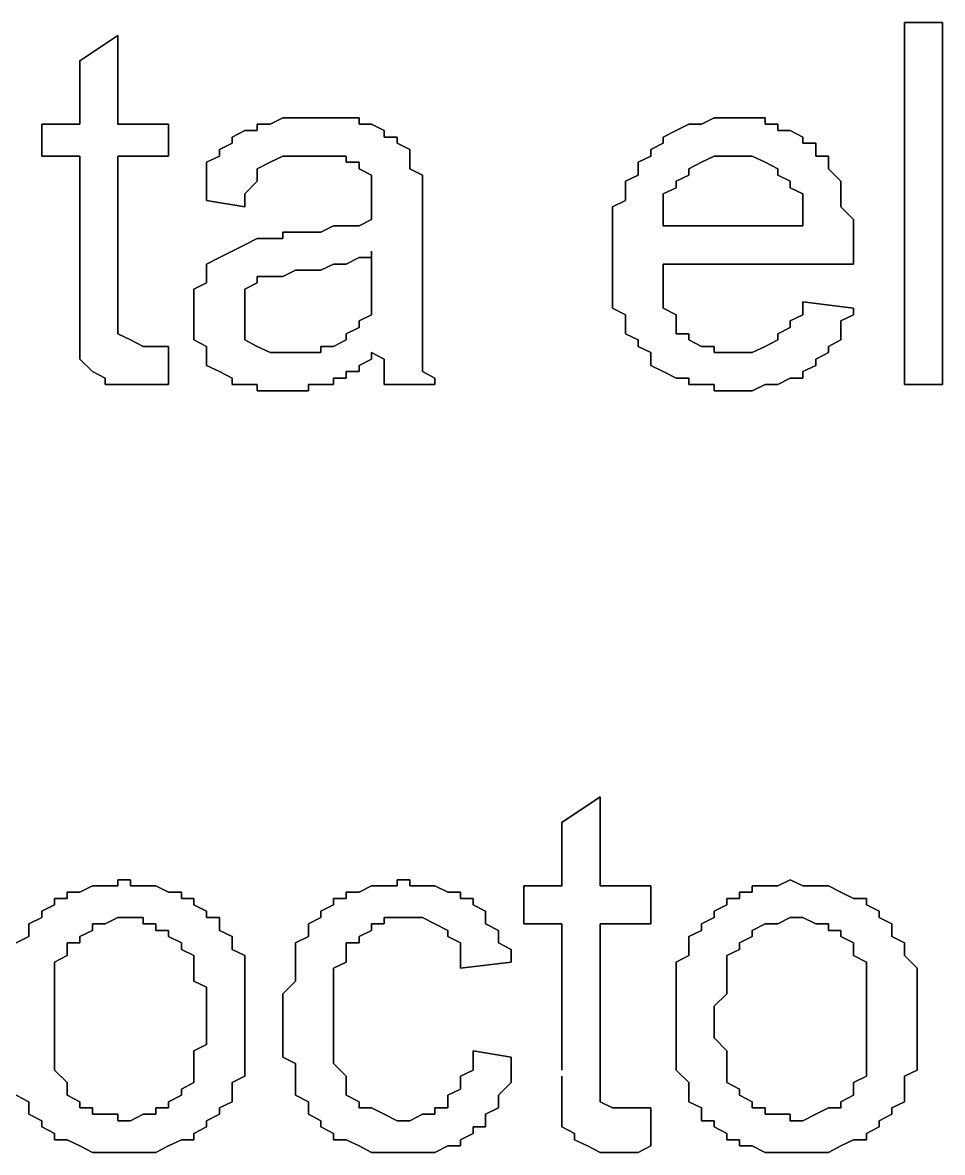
# Model space of a CAD drawing. Header units: metres. Extents: x 2.9 to 42.8, y 1.7 to 28.7.
# Drawn here: x 38.6626 to 38.9184, y 22.3079 to 22.6219 of the extents above; entities that cross this region are included whole.
import ezdxf

# ---------------------------------------------------------------- set-up
doc = ezdxf.new("R2010")
doc.units = ezdxf.units.M
doc.layers.add('GRIS', color=8, linetype='Continuous')

msp = doc.modelspace()

# ---------------------------------------------------------------- linework, layer by layer
at = {"layer": 'GRIS', "lineweight": -3}
for points in [[(38.9184, 22.6219), (38.9079, 22.6219), (38.9184, 22.6219)], [(38.9079, 22.6219), (38.9079, 22.5213), (38.9079, 22.6219)], [(38.9184, 22.5213), (38.9184, 22.6219), (38.9184, 22.5213)], [(38.6891, 22.6183), (38.6786, 22.6113), (38.6891, 22.6183)], [(38.6891, 22.5937), (38.6891, 22.6183), (38.6891, 22.5937)], [(38.6786, 22.6113), (38.6786, 22.5937), (38.6786, 22.6113)], [(38.6786, 22.5937), (38.668, 22.5937), (38.6786, 22.5937)], [(38.668, 22.5937), (38.668, 22.5848), (38.668, 22.5937)], [(38.7032, 22.5937), (38.6891, 22.5937), (38.7032, 22.5937)], [(38.7032, 22.5848), (38.7032, 22.5937), (38.7032, 22.5848)], [(38.7315, 22.5937), (38.7279, 22.5937), (38.7315, 22.5937)], [(38.7279, 22.5937), (38.7279, 22.5919), (38.7279, 22.5937)], [(38.735, 22.5954), (38.7315, 22.5937), (38.735, 22.5954)], [(38.7385, 22.5954), (38.735, 22.5954), (38.7385, 22.5954)], [(38.7421, 22.5954), (38.7385, 22.5954), (38.7421, 22.5954)], [(38.7456, 22.5954), (38.7421, 22.5954), (38.7456, 22.5954)], [(38.7491, 22.5954), (38.7456, 22.5954), (38.7491, 22.5954)], [(38.7526, 22.5954), (38.7491, 22.5954), (38.7526, 22.5954)], [(38.7562, 22.5954), (38.7526, 22.5954), (38.7562, 22.5954)], [(38.7562, 22.5937), (38.7562, 22.5954), (38.7562, 22.5937)], [(38.7597, 22.5937), (38.7562, 22.5937), (38.7597, 22.5937)], [(38.7632, 22.5919), (38.7597, 22.5937), (38.7632, 22.5919)], [(38.8479, 22.5937), (38.8444, 22.5919), (38.8479, 22.5937)], [(38.8514, 22.5937), (38.8479, 22.5937), (38.8514, 22.5937)], [(38.8549, 22.5954), (38.8514, 22.5937), (38.8549, 22.5954)], [(38.8585, 22.5954), (38.8549, 22.5954), (38.8585, 22.5954)], [(38.862, 22.5954), (38.8585, 22.5954), (38.862, 22.5954)], [(38.8655, 22.5954), (38.862, 22.5954), (38.8655, 22.5954)], [(38.8691, 22.5954), (38.8655, 22.5954), (38.8691, 22.5954)], [(38.8691, 22.5937), (38.8691, 22.5954), (38.8691, 22.5937)], [(38.8726, 22.5937), (38.8691, 22.5937), (38.8726, 22.5937)], [(38.8726, 22.5919), (38.8726, 22.5937), (38.8726, 22.5919)], [(38.7244, 22.5919), (38.7209, 22.5901), (38.7244, 22.5919)], [(38.7209, 22.5901), (38.7209, 22.5884), (38.7209, 22.5901)], [(38.7279, 22.5919), (38.7244, 22.5919), (38.7279, 22.5919)], [(38.7632, 22.5901), (38.7632, 22.5919), (38.7632, 22.5901)], [(38.7668, 22.5901), (38.7632, 22.5901), (38.7668, 22.5901)], [(38.7668, 22.5884), (38.7668, 22.5901), (38.7668, 22.5884)], [(38.8444, 22.5919), (38.8408, 22.5901), (38.8444, 22.5919)], [(38.8408, 22.5901), (38.8408, 22.5884), (38.8408, 22.5901)], [(38.8761, 22.5919), (38.8726, 22.5919), (38.8761, 22.5919)], [(38.8796, 22.5901), (38.8761, 22.5919), (38.8796, 22.5901)], [(38.8796, 22.5884), (38.8796, 22.5901), (38.8796, 22.5884)], [(38.7209, 22.5884), (38.7174, 22.5866), (38.7209, 22.5884)], [(38.7174, 22.5866), (38.7174, 22.5848), (38.7174, 22.5866)], [(38.7703, 22.5866), (38.7668, 22.5884), (38.7703, 22.5866)], [(38.7703, 22.5831), (38.7703, 22.5866), (38.7703, 22.5831)], [(38.8408, 22.5884), (38.8373, 22.5866), (38.8408, 22.5884)], [(38.8373, 22.5866), (38.8373, 22.5848), (38.8373, 22.5866)], [(38.8832, 22.5884), (38.8796, 22.5884), (38.8832, 22.5884)], [(38.8832, 22.5866), (38.8832, 22.5884), (38.8832, 22.5866)], [(38.8832, 22.5848), (38.8832, 22.5866), (38.8832, 22.5848)], [(38.668, 22.5848), (38.6786, 22.5848), (38.668, 22.5848)], [(38.6786, 22.5848), (38.6786, 22.5425), (38.6786, 22.5848)], [(38.6891, 22.5425), (38.6891, 22.5848), (38.6891, 22.5425)], [(38.6891, 22.5848), (38.7032, 22.5848), (38.6891, 22.5848)], [(38.7174, 22.5848), (38.7138, 22.5831), (38.7174, 22.5848)], [(38.7138, 22.5831), (38.7138, 22.5813), (38.7138, 22.5831)], [(38.7279, 22.5813), (38.7315, 22.5831), (38.7279, 22.5813)], [(38.7315, 22.5831), (38.735, 22.5848), (38.7315, 22.5831)], [(38.735, 22.5848), (38.7385, 22.5848), (38.735, 22.5848)], [(38.7385, 22.5848), (38.7421, 22.5848), (38.7385, 22.5848)], [(38.7421, 22.5848), (38.7456, 22.5848), (38.7421, 22.5848)], [(38.7456, 22.5848), (38.7491, 22.5848), (38.7456, 22.5848)], [(38.7491, 22.5848), (38.7526, 22.5848), (38.7491, 22.5848)], [(38.7526, 22.5848), (38.7526, 22.5831), (38.7526, 22.5848)], [(38.7526, 22.5831), (38.7562, 22.5831), (38.7526, 22.5831)], [(38.7562, 22.5831), (38.7562, 22.5813), (38.7562, 22.5831)], [(38.7703, 22.5813), (38.7703, 22.5831), (38.7703, 22.5813)], [(38.8373, 22.5848), (38.8338, 22.5831), (38.8373, 22.5848)], [(38.8338, 22.5831), (38.8338, 22.5795), (38.8338, 22.5831)], [(38.8479, 22.5813), (38.8514, 22.5831), (38.8479, 22.5813)], [(38.8514, 22.5831), (38.8549, 22.5848), (38.8514, 22.5831)], [(38.8549, 22.5848), (38.8585, 22.5848), (38.8549, 22.5848)], [(38.8585, 22.5848), (38.862, 22.5848), (38.8585, 22.5848)], [(38.862, 22.5848), (38.8655, 22.5848), (38.862, 22.5848)], [(38.8655, 22.5848), (38.8691, 22.5831), (38.8655, 22.5848)], [(38.8691, 22.5831), (38.8726, 22.5813), (38.8691, 22.5831)], [(38.8867, 22.5848), (38.8832, 22.5848), (38.8867, 22.5848)], [(38.8867, 22.5831), (38.8867, 22.5848), (38.8867, 22.5831)], [(38.8867, 22.5813), (38.8867, 22.5831), (38.8867, 22.5813)], [(38.7138, 22.5813), (38.7138, 22.5778), (38.7138, 22.5813)], [(38.7279, 22.5795), (38.7279, 22.5813), (38.7279, 22.5795)], [(38.7562, 22.5813), (38.7597, 22.5795), (38.7562, 22.5813)], [(38.7738, 22.5795), (38.7703, 22.5813), (38.7738, 22.5795)], [(38.8479, 22.5795), (38.8479, 22.5813), (38.8479, 22.5795)], [(38.8726, 22.5813), (38.8726, 22.5795), (38.8726, 22.5813)], [(38.8902, 22.5778), (38.8867, 22.5813), (38.8902, 22.5778)], [(38.7138, 22.5778), (38.7138, 22.576), (38.7138, 22.5778)], [(38.7244, 22.5743), (38.7279, 22.5778), (38.7244, 22.5743)], [(38.7279, 22.5778), (38.7279, 22.5795), (38.7279, 22.5778)], [(38.7597, 22.5795), (38.7597, 22.5778), (38.7597, 22.5795)], [(38.7597, 22.5778), (38.7597, 22.576), (38.7597, 22.5778)], [(38.7738, 22.5778), (38.7738, 22.5795), (38.7738, 22.5778)], [(38.7738, 22.576), (38.7738, 22.5778), (38.7738, 22.576)], [(38.8338, 22.5795), (38.8303, 22.5778), (38.8338, 22.5795)], [(38.8303, 22.5778), (38.8303, 22.576), (38.8303, 22.5778)], [(38.8444, 22.5778), (38.8479, 22.5795), (38.8444, 22.5778)], [(38.8444, 22.576), (38.8444, 22.5778), (38.8444, 22.576)], [(38.8726, 22.5795), (38.8761, 22.5778), (38.8726, 22.5795)], [(38.8761, 22.5778), (38.8761, 22.576), (38.8761, 22.5778)], [(38.8902, 22.576), (38.8902, 22.5778), (38.8902, 22.576)], [(38.7138, 22.576), (38.7138, 22.5725), (38.7138, 22.576)], [(38.7244, 22.5725), (38.7244, 22.5743), (38.7244, 22.5725)], [(38.7597, 22.576), (38.7597, 22.5743), (38.7597, 22.576)], [(38.7597, 22.5743), (38.7597, 22.5707), (38.7597, 22.5743)], [(38.7738, 22.5743), (38.7738, 22.576), (38.7738, 22.5743)], [(38.7738, 22.5707), (38.7738, 22.5743), (38.7738, 22.5707)], [(38.8303, 22.576), (38.8303, 22.5743), (38.8303, 22.576)], [(38.8303, 22.5743), (38.8303, 22.5725), (38.8303, 22.5743)], [(38.8408, 22.5743), (38.8444, 22.576), (38.8408, 22.5743)], [(38.8408, 22.5725), (38.8408, 22.5743), (38.8408, 22.5725)], [(38.8761, 22.576), (38.8796, 22.5743), (38.8761, 22.576)], [(38.8796, 22.5743), (38.8796, 22.5725), (38.8796, 22.5743)], [(38.8902, 22.5743), (38.8902, 22.576), (38.8902, 22.5743)], [(38.8902, 22.5725), (38.8902, 22.5743), (38.8902, 22.5725)], [(38.7138, 22.5725), (38.7244, 22.5707), (38.7138, 22.5725)], [(38.7244, 22.5707), (38.7244, 22.5725), (38.7244, 22.5707)], [(38.7597, 22.5707), (38.7597, 22.5672), (38.7597, 22.5707)], [(38.7738, 22.569), (38.7738, 22.5707), (38.7738, 22.569)], [(38.8303, 22.5725), (38.8267, 22.5707), (38.8303, 22.5725)], [(38.8267, 22.5707), (38.8267, 22.5672), (38.8267, 22.5707)], [(38.8408, 22.5707), (38.8408, 22.5725), (38.8408, 22.5707)], [(38.8408, 22.5672), (38.8408, 22.5707), (38.8408, 22.5672)], [(38.8796, 22.5725), (38.8796, 22.5707), (38.8796, 22.5725)], [(38.8796, 22.5707), (38.8796, 22.5672), (38.8796, 22.5707)], [(38.8902, 22.5707), (38.8902, 22.5725), (38.8902, 22.5707)], [(38.8937, 22.5672), (38.8902, 22.5707), (38.8937, 22.5672)], [(38.7597, 22.5672), (38.7562, 22.5654), (38.7597, 22.5672)], [(38.7738, 22.5513), (38.7738, 22.569), (38.7738, 22.5513)], [(38.8267, 22.5672), (38.8267, 22.5654), (38.8267, 22.5672)], [(38.8408, 22.5654), (38.8408, 22.5672), (38.8408, 22.5654)], [(38.8796, 22.5672), (38.8796, 22.5654), (38.8796, 22.5672)], [(38.8937, 22.5654), (38.8937, 22.5672), (38.8937, 22.5654)], [(38.7491, 22.5654), (38.7456, 22.5637), (38.7491, 22.5654)], [(38.7526, 22.5654), (38.7491, 22.5654), (38.7526, 22.5654)], [(38.7562, 22.5654), (38.7526, 22.5654), (38.7562, 22.5654)], [(38.8267, 22.5654), (38.8267, 22.5619), (38.8267, 22.5654)], [(38.8796, 22.5654), (38.8408, 22.5654), (38.8796, 22.5654)], [(38.8937, 22.5619), (38.8937, 22.5654), (38.8937, 22.5619)], [(38.7279, 22.5619), (38.7244, 22.5601), (38.7279, 22.5619)], [(38.7315, 22.5619), (38.7279, 22.5619), (38.7315, 22.5619)], [(38.735, 22.5619), (38.7315, 22.5619), (38.735, 22.5619)], [(38.7385, 22.5637), (38.735, 22.5637), (38.7385, 22.5637)], [(38.735, 22.5637), (38.735, 22.5619), (38.735, 22.5637)], [(38.7421, 22.5637), (38.7385, 22.5637), (38.7421, 22.5637)], [(38.7456, 22.5637), (38.7421, 22.5637), (38.7456, 22.5637)], [(38.8267, 22.5619), (38.8267, 22.5601), (38.8267, 22.5619)], [(38.8937, 22.5601), (38.8937, 22.5619), (38.8937, 22.5601)], [(38.7209, 22.5584), (38.7174, 22.5566), (38.7209, 22.5584)], [(38.7244, 22.5601), (38.7209, 22.5584), (38.7244, 22.5601)], [(38.7597, 22.5584), (38.7597, 22.5531), (38.7597, 22.5584)], [(38.7597, 22.5566), (38.7597, 22.5584), (38.7597, 22.5566)], [(38.8267, 22.5601), (38.8267, 22.5566), (38.8267, 22.5601)], [(38.8937, 22.5584), (38.8937, 22.5601), (38.8937, 22.5584)], [(38.8937, 22.5548), (38.8937, 22.5584), (38.8937, 22.5548)], [(38.7174, 22.5566), (38.7138, 22.5548), (38.7174, 22.5566)], [(38.7138, 22.5548), (38.7138, 22.5531), (38.7138, 22.5548)], [(38.7456, 22.5531), (38.7491, 22.5548), (38.7456, 22.5531)], [(38.7491, 22.5548), (38.7526, 22.5548), (38.7491, 22.5548)], [(38.7526, 22.5548), (38.7562, 22.5566), (38.7526, 22.5548)], [(38.7562, 22.5566), (38.7597, 22.5566), (38.7562, 22.5566)], [(38.8267, 22.5566), (38.8267, 22.5548), (38.8267, 22.5566)], [(38.8267, 22.5548), (38.8267, 22.5531), (38.8267, 22.5548)], [(38.8408, 22.5513), (38.8408, 22.5548), (38.8408, 22.5513)], [(38.8408, 22.5548), (38.8937, 22.5548), (38.8408, 22.5548)], [(38.7138, 22.5531), (38.7138, 22.5496), (38.7138, 22.5531)], [(38.735, 22.5513), (38.7385, 22.5531), (38.735, 22.5513)], [(38.7385, 22.5531), (38.7421, 22.5531), (38.7385, 22.5531)], [(38.7421, 22.5531), (38.7456, 22.5531), (38.7421, 22.5531)], [(38.7597, 22.5531), (38.7597, 22.5496), (38.7597, 22.5531)], [(38.8267, 22.5531), (38.8267, 22.5496), (38.8267, 22.5531)], [(38.7138, 22.5496), (38.7103, 22.5478), (38.7138, 22.5496)], [(38.7244, 22.5478), (38.7279, 22.5496), (38.7244, 22.5478)], [(38.7279, 22.5496), (38.7279, 22.5513), (38.7279, 22.5496)], [(38.7279, 22.5513), (38.7315, 22.5513), (38.7279, 22.5513)], [(38.7315, 22.5513), (38.735, 22.5513), (38.7315, 22.5513)], [(38.7597, 22.5496), (38.7597, 22.5478), (38.7597, 22.5496)], [(38.7738, 22.5478), (38.7738, 22.5513), (38.7738, 22.5478)], [(38.8267, 22.5496), (38.8267, 22.5478), (38.8267, 22.5496)], [(38.8408, 22.5496), (38.8408, 22.5513), (38.8408, 22.5496)], [(38.8408, 22.546), (38.8408, 22.5496), (38.8408, 22.546)], [(38.7103, 22.5478), (38.7103, 22.546), (38.7103, 22.5478)], [(38.7103, 22.546), (38.7103, 22.5425), (38.7103, 22.546)], [(38.7244, 22.546), (38.7244, 22.5478), (38.7244, 22.546)], [(38.7244, 22.5443), (38.7244, 22.546), (38.7244, 22.5443)], [(38.7597, 22.5478), (38.7597, 22.5443), (38.7597, 22.5478)], [(38.7738, 22.5443), (38.7738, 22.5478), (38.7738, 22.5443)], [(38.8267, 22.5478), (38.8267, 22.546), (38.8267, 22.5478)], [(38.8267, 22.546), (38.8267, 22.5425), (38.8267, 22.546)], [(38.8408, 22.5443), (38.8408, 22.546), (38.8408, 22.5443)], [(38.6786, 22.5425), (38.6786, 22.539), (38.6786, 22.5425)], [(38.6891, 22.539), (38.6891, 22.5425), (38.6891, 22.539)], [(38.7103, 22.5425), (38.7103, 22.5407), (38.7103, 22.5425)], [(38.7244, 22.5425), (38.7244, 22.5443), (38.7244, 22.5425)], [(38.7244, 22.5407), (38.7244, 22.5425), (38.7244, 22.5407)], [(38.7597, 22.5443), (38.7597, 22.5425), (38.7597, 22.5443)], [(38.7597, 22.5425), (38.7597, 22.5407), (38.7597, 22.5425)], [(38.7738, 22.5425), (38.7738, 22.5443), (38.7738, 22.5425)], [(38.7738, 22.539), (38.7738, 22.5425), (38.7738, 22.539)], [(38.8267, 22.5425), (38.8303, 22.5407), (38.8267, 22.5425)], [(38.8408, 22.5425), (38.8408, 22.5443), (38.8408, 22.5425)], [(38.8444, 22.5407), (38.8408, 22.5425), (38.8444, 22.5407)], [(38.8796, 22.5443), (38.8796, 22.5425), (38.8796, 22.5443)], [(38.8937, 22.5425), (38.8796, 22.5443), (38.8937, 22.5425)], [(38.8796, 22.5425), (38.8796, 22.5407), (38.8796, 22.5425)], [(38.8937, 22.5407), (38.8937, 22.5425), (38.8937, 22.5407)], [(38.6786, 22.539), (38.6786, 22.5354), (38.6786, 22.539)], [(38.6891, 22.5372), (38.6891, 22.539), (38.6891, 22.5372)], [(38.7103, 22.5407), (38.7103, 22.5372), (38.7103, 22.5407)], [(38.7244, 22.539), (38.7244, 22.5407), (38.7244, 22.539)], [(38.7244, 22.5372), (38.7244, 22.539), (38.7244, 22.5372)], [(38.7597, 22.5407), (38.7562, 22.539), (38.7597, 22.5407)], [(38.7562, 22.539), (38.7562, 22.5372), (38.7562, 22.539)], [(38.7738, 22.5372), (38.7738, 22.539), (38.7738, 22.5372)], [(38.8303, 22.5407), (38.8303, 22.539), (38.8303, 22.5407)], [(38.8303, 22.539), (38.8303, 22.5372), (38.8303, 22.539)], [(38.8444, 22.539), (38.8444, 22.5407), (38.8444, 22.539)], [(38.8444, 22.5372), (38.8444, 22.539), (38.8444, 22.5372)], [(38.8796, 22.5407), (38.8761, 22.539), (38.8796, 22.5407)], [(38.8761, 22.539), (38.8761, 22.5372), (38.8761, 22.539)], [(38.8902, 22.539), (38.8937, 22.5407), (38.8902, 22.539)], [(38.8902, 22.5354), (38.8902, 22.539), (38.8902, 22.5354)], [(38.6891, 22.5354), (38.6891, 22.5372), (38.6891, 22.5354)], [(38.7103, 22.5372), (38.7103, 22.5354), (38.7103, 22.5372)], [(38.7244, 22.5337), (38.7244, 22.5372), (38.7244, 22.5337)], [(38.7562, 22.5372), (38.7526, 22.5354), (38.7562, 22.5372)], [(38.7738, 22.5337), (38.7738, 22.5372), (38.7738, 22.5337)], [(38.8303, 22.5372), (38.8303, 22.5354), (38.8303, 22.5372)], [(38.8444, 22.5354), (38.8444, 22.5372), (38.8444, 22.5354)], [(38.8761, 22.5372), (38.8726, 22.5354), (38.8761, 22.5372)], [(38.6786, 22.5354), (38.6786, 22.5337), (38.6786, 22.5354)], [(38.6786, 22.5337), (38.6786, 22.5319), (38.6786, 22.5337)], [(38.6927, 22.5337), (38.6891, 22.5354), (38.6927, 22.5337)], [(38.6962, 22.5319), (38.6927, 22.5337), (38.6962, 22.5319)], [(38.7103, 22.5354), (38.7103, 22.5337), (38.7103, 22.5354)], [(38.7103, 22.5337), (38.7138, 22.5319), (38.7103, 22.5337)], [(38.7279, 22.5319), (38.7244, 22.5337), (38.7279, 22.5319)], [(38.7526, 22.5337), (38.7491, 22.5319), (38.7526, 22.5337)], [(38.7526, 22.5354), (38.7526, 22.5337), (38.7526, 22.5354)], [(38.7738, 22.5319), (38.7738, 22.5337), (38.7738, 22.5319)], [(38.8303, 22.5354), (38.8338, 22.5337), (38.8303, 22.5354)], [(38.8338, 22.5337), (38.8338, 22.5319), (38.8338, 22.5337)], [(38.8479, 22.5354), (38.8444, 22.5354), (38.8479, 22.5354)], [(38.8479, 22.5337), (38.8479, 22.5354), (38.8479, 22.5337)], [(38.8514, 22.5319), (38.8479, 22.5337), (38.8514, 22.5319)], [(38.8726, 22.5337), (38.8691, 22.5319), (38.8726, 22.5337)], [(38.8726, 22.5354), (38.8726, 22.5337), (38.8726, 22.5354)], [(38.8867, 22.5319), (38.8902, 22.5337), (38.8867, 22.5319)], [(38.8902, 22.5337), (38.8902, 22.5354), (38.8902, 22.5337)], [(38.6786, 22.5319), (38.6786, 22.5302), (38.6786, 22.5319)], [(38.6786, 22.5302), (38.6786, 22.5284), (38.6786, 22.5302)], [(38.6997, 22.5319), (38.6962, 22.5319), (38.6997, 22.5319)], [(38.7032, 22.5319), (38.6997, 22.5319), (38.7032, 22.5319)], [(38.7032, 22.5213), (38.7032, 22.5319), (38.7032, 22.5213)], [(38.7138, 22.5319), (38.7138, 22.5284), (38.7138, 22.5319)], [(38.7315, 22.5302), (38.7279, 22.5319), (38.7315, 22.5302)], [(38.735, 22.5302), (38.7315, 22.5302), (38.735, 22.5302)], [(38.7385, 22.5302), (38.735, 22.5302), (38.7385, 22.5302)], [(38.7421, 22.5302), (38.7385, 22.5302), (38.7421, 22.5302)], [(38.7456, 22.5302), (38.7421, 22.5302), (38.7456, 22.5302)], [(38.7491, 22.5319), (38.7456, 22.5319), (38.7491, 22.5319)], [(38.7456, 22.5319), (38.7456, 22.5302), (38.7456, 22.5319)], [(38.7597, 22.5302), (38.7632, 22.5284), (38.7597, 22.5302)], [(38.7597, 22.5284), (38.7597, 22.5302), (38.7597, 22.5284)], [(38.7738, 22.5302), (38.7738, 22.5319), (38.7738, 22.5302)], [(38.7738, 22.5284), (38.7738, 22.5302), (38.7738, 22.5284)], [(38.8338, 22.5319), (38.8373, 22.5302), (38.8338, 22.5319)], [(38.8373, 22.5302), (38.8373, 22.5284), (38.8373, 22.5302)], [(38.8549, 22.5319), (38.8514, 22.5319), (38.8549, 22.5319)], [(38.8549, 22.5302), (38.8549, 22.5319), (38.8549, 22.5302)], [(38.8585, 22.5302), (38.8549, 22.5302), (38.8585, 22.5302)], [(38.862, 22.5302), (38.8585, 22.5302), (38.862, 22.5302)], [(38.8655, 22.5302), (38.862, 22.5302), (38.8655, 22.5302)], [(38.8691, 22.5319), (38.8655, 22.5302), (38.8691, 22.5319)], [(38.8832, 22.5284), (38.8867, 22.5302), (38.8832, 22.5284)], [(38.8867, 22.5302), (38.8867, 22.5319), (38.8867, 22.5302)], [(38.6786, 22.5284), (38.6821, 22.5249), (38.6786, 22.5284)], [(38.7138, 22.5284), (38.7138, 22.5266), (38.7138, 22.5284)], [(38.7138, 22.5266), (38.7174, 22.5249), (38.7138, 22.5266)], [(38.7562, 22.5266), (38.7597, 22.5284), (38.7562, 22.5266)], [(38.7562, 22.5249), (38.7562, 22.5266), (38.7562, 22.5249)], [(38.7632, 22.5284), (38.7632, 22.5266), (38.7632, 22.5284)], [(38.7632, 22.5266), (38.7632, 22.5231), (38.7632, 22.5266)], [(38.7738, 22.5249), (38.7738, 22.5284), (38.7738, 22.5249)], [(38.8373, 22.5284), (38.8373, 22.5266), (38.8373, 22.5284)], [(38.8373, 22.5266), (38.8408, 22.5249), (38.8373, 22.5266)], [(38.8796, 22.5249), (38.8832, 22.5266), (38.8796, 22.5249)], [(38.8832, 22.5266), (38.8832, 22.5284), (38.8832, 22.5266)], [(38.6821, 22.5249), (38.6856, 22.5231), (38.6821, 22.5249)], [(38.7174, 22.5249), (38.7209, 22.5231), (38.7174, 22.5249)], [(38.7526, 22.5231), (38.7526, 22.5249), (38.7526, 22.5231)], [(38.7526, 22.5249), (38.7562, 22.5249), (38.7526, 22.5249)], [(38.7773, 22.5231), (38.7738, 22.5249), (38.7773, 22.5231)], [(38.8408, 22.5249), (38.8444, 22.5231), (38.8408, 22.5249)], [(38.8796, 22.5231), (38.8796, 22.5249), (38.8796, 22.5231)], [(38.6856, 22.5231), (38.6856, 22.5213), (38.6856, 22.5231)], [(38.6856, 22.5213), (38.6891, 22.5213), (38.6856, 22.5213)], [(38.6891, 22.5213), (38.6927, 22.5213), (38.6891, 22.5213)], [(38.6927, 22.5213), (38.6962, 22.5213), (38.6927, 22.5213)], [(38.6962, 22.5213), (38.6997, 22.5213), (38.6962, 22.5213)], [(38.6997, 22.5213), (38.7032, 22.5213), (38.6997, 22.5213)], [(38.7209, 22.5231), (38.7209, 22.5213), (38.7209, 22.5231)], [(38.7209, 22.5213), (38.7244, 22.5213), (38.7209, 22.5213)], [(38.7244, 22.5213), (38.7279, 22.5213), (38.7244, 22.5213)], [(38.7279, 22.5213), (38.7279, 22.5196), (38.7279, 22.5213)], [(38.7421, 22.5196), (38.7421, 22.5213), (38.7421, 22.5196)], [(38.7421, 22.5213), (38.7456, 22.5213), (38.7421, 22.5213)], [(38.7456, 22.5213), (38.7491, 22.5213), (38.7456, 22.5213)], [(38.7491, 22.5213), (38.7491, 22.5231), (38.7491, 22.5213)], [(38.7491, 22.5231), (38.7526, 22.5231), (38.7491, 22.5231)], [(38.7632, 22.5231), (38.7632, 22.5213), (38.7632, 22.5231)], [(38.7632, 22.5213), (38.7773, 22.5213), (38.7632, 22.5213)], [(38.7773, 22.5213), (38.7773, 22.5231), (38.7773, 22.5213)], [(38.8444, 22.5231), (38.8479, 22.5231), (38.8444, 22.5231)], [(38.8479, 22.5231), (38.8479, 22.5213), (38.8479, 22.5231)], [(38.8479, 22.5213), (38.8514, 22.5213), (38.8479, 22.5213)], [(38.8514, 22.5213), (38.8549, 22.5213), (38.8514, 22.5213)], [(38.8549, 22.5213), (38.8549, 22.5196), (38.8549, 22.5213)], [(38.8655, 22.5196), (38.8691, 22.5213), (38.8655, 22.5196)], [(38.8691, 22.5213), (38.8726, 22.5213), (38.8691, 22.5213)], [(38.8726, 22.5213), (38.8761, 22.5231), (38.8726, 22.5213)], [(38.8761, 22.5231), (38.8796, 22.5231), (38.8761, 22.5231)], [(38.9079, 22.5213), (38.9184, 22.5213), (38.9079, 22.5213)], [(38.7279, 22.5196), (38.7315, 22.5196), (38.7279, 22.5196)], [(38.7315, 22.5196), (38.735, 22.5196), (38.7315, 22.5196)], [(38.735, 22.5196), (38.7385, 22.5196), (38.735, 22.5196)], [(38.7385, 22.5196), (38.7421, 22.5196), (38.7385, 22.5196)], [(38.8549, 22.5196), (38.8585, 22.5196), (38.8549, 22.5196)], [(38.8585, 22.5196), (38.862, 22.5196), (38.8585, 22.5196)], [(38.862, 22.5196), (38.8655, 22.5196), (38.862, 22.5196)], [(38.8232, 22.4067), (38.8126, 22.3996), (38.8232, 22.4067)], [(38.8232, 22.382), (38.8232, 22.4067), (38.8232, 22.382)], [(38.8126, 22.3996), (38.8126, 22.382), (38.8126, 22.3996)], [(38.6821, 22.382), (38.6786, 22.3802), (38.6821, 22.382)], [(38.6856, 22.382), (38.6821, 22.382), (38.6856, 22.382)], [(38.6891, 22.382), (38.6856, 22.382), (38.6891, 22.382)], [(38.6927, 22.3837), (38.6891, 22.3837), (38.6927, 22.3837)], [(38.6891, 22.3837), (38.6891, 22.382), (38.6891, 22.3837)], [(38.6927, 22.382), (38.6927, 22.3837), (38.6927, 22.382)], [(38.6962, 22.382), (38.6927, 22.382), (38.6962, 22.382)], [(38.6997, 22.382), (38.6962, 22.382), (38.6997, 22.382)], [(38.7032, 22.3802), (38.6997, 22.382), (38.7032, 22.3802)], [(38.7597, 22.382), (38.7562, 22.3802), (38.7597, 22.382)], [(38.7632, 22.382), (38.7597, 22.382), (38.7632, 22.382)], [(38.7668, 22.382), (38.7632, 22.382), (38.7668, 22.382)], [(38.7703, 22.3837), (38.7668, 22.3837), (38.7703, 22.3837)], [(38.7668, 22.3837), (38.7668, 22.382), (38.7668, 22.3837)], [(38.7703, 22.382), (38.7703, 22.3837), (38.7703, 22.382)], [(38.7738, 22.382), (38.7703, 22.382), (38.7738, 22.382)], [(38.7773, 22.382), (38.7738, 22.382), (38.7773, 22.382)], [(38.7809, 22.3802), (38.7773, 22.382), (38.7809, 22.3802)], [(38.8126, 22.382), (38.802, 22.382), (38.8126, 22.382)], [(38.802, 22.382), (38.802, 22.3714), (38.802, 22.382)], [(38.8373, 22.382), (38.8232, 22.382), (38.8373, 22.382)], [(38.8373, 22.3714), (38.8373, 22.382), (38.8373, 22.3714)], [(38.8691, 22.382), (38.8655, 22.382), (38.8691, 22.382)], [(38.8655, 22.382), (38.8655, 22.3802), (38.8655, 22.382)], [(38.8726, 22.382), (38.8691, 22.382), (38.8726, 22.382)], [(38.8761, 22.3837), (38.8726, 22.382), (38.8761, 22.3837)], [(38.8796, 22.382), (38.8761, 22.3837), (38.8796, 22.382)], [(38.8832, 22.382), (38.8796, 22.382), (38.8832, 22.382)], [(38.8867, 22.382), (38.8832, 22.382), (38.8867, 22.382)], [(38.8902, 22.3802), (38.8867, 22.382), (38.8902, 22.3802)], [(38.6786, 22.3802), (38.675, 22.3802), (38.6786, 22.3802)], [(38.675, 22.3802), (38.675, 22.3785), (38.675, 22.3802)], [(38.7068, 22.3802), (38.7032, 22.3802), (38.7068, 22.3802)], [(38.7068, 22.3785), (38.7068, 22.3802), (38.7068, 22.3785)], [(38.7562, 22.3802), (38.7526, 22.3802), (38.7562, 22.3802)], [(38.7526, 22.3802), (38.7526, 22.3785), (38.7526, 22.3802)], [(38.7844, 22.3802), (38.7809, 22.3802), (38.7844, 22.3802)], [(38.7844, 22.3785), (38.7844, 22.3802), (38.7844, 22.3785)], [(38.8655, 22.3802), (38.862, 22.3802), (38.8655, 22.3802)], [(38.862, 22.3802), (38.862, 22.3785), (38.862, 22.3802)], [(38.8937, 22.3785), (38.8902, 22.3802), (38.8937, 22.3785)], [(38.6715, 22.3767), (38.668, 22.3749), (38.6715, 22.3767)], [(38.675, 22.3785), (38.6715, 22.3785), (38.675, 22.3785)], [(38.6715, 22.3785), (38.6715, 22.3767), (38.6715, 22.3785)], [(38.7103, 22.3785), (38.7068, 22.3785), (38.7103, 22.3785)], [(38.7103, 22.3767), (38.7103, 22.3785), (38.7103, 22.3767)], [(38.7138, 22.3749), (38.7103, 22.3767), (38.7138, 22.3749)], [(38.7491, 22.3767), (38.7456, 22.3749), (38.7491, 22.3767)], [(38.7526, 22.3785), (38.7491, 22.3785), (38.7526, 22.3785)], [(38.7491, 22.3785), (38.7491, 22.3767), (38.7491, 22.3785)], [(38.7879, 22.3785), (38.7844, 22.3785), (38.7879, 22.3785)], [(38.7879, 22.3767), (38.7879, 22.3785), (38.7879, 22.3767)], [(38.7914, 22.3749), (38.7879, 22.3767), (38.7914, 22.3749)], [(38.8585, 22.3767), (38.8549, 22.3749), (38.8585, 22.3767)], [(38.862, 22.3785), (38.8585, 22.3785), (38.862, 22.3785)], [(38.8585, 22.3785), (38.8585, 22.3767), (38.8585, 22.3785)], [(38.8973, 22.3785), (38.8937, 22.3785), (38.8973, 22.3785)], [(38.8973, 22.3767), (38.8973, 22.3785), (38.8973, 22.3767)], [(38.9008, 22.3749), (38.8973, 22.3767), (38.9008, 22.3749)], [(38.668, 22.3732), (38.6644, 22.3714), (38.668, 22.3732)], [(38.668, 22.3749), (38.668, 22.3732), (38.668, 22.3749)], [(38.6856, 22.3714), (38.6891, 22.3732), (38.6856, 22.3714)], [(38.6891, 22.3732), (38.6927, 22.3732), (38.6891, 22.3732)], [(38.6927, 22.3732), (38.6962, 22.3732), (38.6927, 22.3732)], [(38.6962, 22.3732), (38.6962, 22.3714), (38.6962, 22.3732)], [(38.7138, 22.3732), (38.7138, 22.3749), (38.7138, 22.3732)], [(38.7174, 22.3732), (38.7138, 22.3732), (38.7174, 22.3732)], [(38.7174, 22.3714), (38.7174, 22.3732), (38.7174, 22.3714)], [(38.7456, 22.3732), (38.7421, 22.3714), (38.7456, 22.3732)], [(38.7456, 22.3749), (38.7456, 22.3732), (38.7456, 22.3749)], [(38.7632, 22.3714), (38.7632, 22.3732), (38.7632, 22.3714)], [(38.7632, 22.3732), (38.7668, 22.3732), (38.7632, 22.3732)], [(38.7668, 22.3732), (38.7703, 22.3732), (38.7668, 22.3732)], [(38.7703, 22.3732), (38.7738, 22.3732), (38.7703, 22.3732)], [(38.7738, 22.3732), (38.7773, 22.3714), (38.7738, 22.3732)], [(38.7914, 22.3732), (38.7914, 22.3749), (38.7914, 22.3732)], [(38.7914, 22.3714), (38.7914, 22.3732), (38.7914, 22.3714)], [(38.8549, 22.3732), (38.8514, 22.3714), (38.8549, 22.3732)], [(38.8549, 22.3749), (38.8549, 22.3732), (38.8549, 22.3749)], [(38.8726, 22.3714), (38.8761, 22.3732), (38.8726, 22.3714)], [(38.8761, 22.3732), (38.8796, 22.3732), (38.8761, 22.3732)], [(38.8796, 22.3732), (38.8832, 22.3714), (38.8796, 22.3732)], [(38.9008, 22.3732), (38.9008, 22.3749), (38.9008, 22.3732)], [(38.9043, 22.3714), (38.9008, 22.3732), (38.9043, 22.3714)], [(38.6644, 22.3714), (38.6644, 22.3696), (38.6644, 22.3714)], [(38.6644, 22.3696), (38.6644, 22.3679), (38.6644, 22.3696)], [(38.6786, 22.3679), (38.6821, 22.3696), (38.6786, 22.3679)], [(38.6821, 22.3696), (38.6821, 22.3714), (38.6821, 22.3696)], [(38.6821, 22.3714), (38.6856, 22.3714), (38.6821, 22.3714)], [(38.6962, 22.3714), (38.6997, 22.3714), (38.6962, 22.3714)], [(38.6997, 22.3714), (38.6997, 22.3696), (38.6997, 22.3714)], [(38.6997, 22.3696), (38.7032, 22.3696), (38.6997, 22.3696)], [(38.7032, 22.3696), (38.7032, 22.3679), (38.7032, 22.3696)], [(38.7174, 22.3696), (38.7174, 22.3714), (38.7174, 22.3696)], [(38.7209, 22.3679), (38.7174, 22.3696), (38.7209, 22.3679)], [(38.7421, 22.3714), (38.7421, 22.3696), (38.7421, 22.3714)], [(38.7421, 22.3696), (38.7421, 22.3679), (38.7421, 22.3696)], [(38.7562, 22.3679), (38.7597, 22.3696), (38.7562, 22.3679)], [(38.7597, 22.3696), (38.7597, 22.3714), (38.7597, 22.3696)], [(38.7597, 22.3714), (38.7632, 22.3714), (38.7597, 22.3714)], [(38.7773, 22.3714), (38.7809, 22.3696), (38.7773, 22.3714)], [(38.7809, 22.3696), (38.7809, 22.3679), (38.7809, 22.3696)], [(38.795, 22.3696), (38.7914, 22.3714), (38.795, 22.3696)], [(38.795, 22.3679), (38.795, 22.3696), (38.795, 22.3679)], [(38.802, 22.3714), (38.8126, 22.3714), (38.802, 22.3714)], [(38.8126, 22.3714), (38.8126, 22.3308), (38.8126, 22.3714)], [(38.8232, 22.3291), (38.8232, 22.3714), (38.8232, 22.3291)], [(38.8232, 22.3714), (38.8373, 22.3714), (38.8232, 22.3714)], [(38.8514, 22.3696), (38.8479, 22.3679), (38.8514, 22.3696)], [(38.8514, 22.3714), (38.8514, 22.3696), (38.8514, 22.3714)], [(38.8655, 22.3696), (38.8691, 22.3714), (38.8655, 22.3696)], [(38.8655, 22.3679), (38.8655, 22.3696), (38.8655, 22.3679)], [(38.8691, 22.3714), (38.8726, 22.3714), (38.8691, 22.3714)], [(38.8832, 22.3714), (38.8867, 22.3714), (38.8832, 22.3714)], [(38.8867, 22.3714), (38.8867, 22.3696), (38.8867, 22.3714)], [(38.8867, 22.3696), (38.8902, 22.3696), (38.8867, 22.3696)], [(38.8902, 22.3696), (38.8902, 22.3679), (38.8902, 22.3696)], [(38.9043, 22.3696), (38.9043, 22.3714), (38.9043, 22.3696)], [(38.9043, 22.3679), (38.9043, 22.3696), (38.9043, 22.3679)], [(38.6644, 22.3679), (38.6609, 22.3661), (38.6644, 22.3679)], [(38.6786, 22.3661), (38.6786, 22.3679), (38.6786, 22.3661)], [(38.7032, 22.3679), (38.7068, 22.3661), (38.7032, 22.3679)], [(38.7209, 22.3661), (38.7209, 22.3679), (38.7209, 22.3661)], [(38.7421, 22.3679), (38.7385, 22.3661), (38.7421, 22.3679)], [(38.7562, 22.3661), (38.7562, 22.3679), (38.7562, 22.3661)], [(38.7809, 22.3679), (38.7844, 22.3661), (38.7809, 22.3679)], [(38.795, 22.3661), (38.795, 22.3679), (38.795, 22.3661)], [(38.8479, 22.3679), (38.8479, 22.3661), (38.8479, 22.3679)], [(38.862, 22.3661), (38.8655, 22.3679), (38.862, 22.3661)], [(38.8902, 22.3679), (38.8937, 22.3661), (38.8902, 22.3679)], [(38.9079, 22.3661), (38.9043, 22.3679), (38.9079, 22.3661)], [(38.675, 22.3643), (38.675, 22.3661), (38.675, 22.3643)], [(38.675, 22.3661), (38.6786, 22.3661), (38.675, 22.3661)], [(38.675, 22.3626), (38.675, 22.3643), (38.675, 22.3626)], [(38.7068, 22.3661), (38.7068, 22.3643), (38.7068, 22.3661)], [(38.7068, 22.3643), (38.7103, 22.3626), (38.7068, 22.3643)], [(38.7209, 22.3643), (38.7209, 22.3661), (38.7209, 22.3643)], [(38.7244, 22.3626), (38.7209, 22.3643), (38.7244, 22.3626)], [(38.7385, 22.3661), (38.7385, 22.3643), (38.7385, 22.3661)], [(38.7385, 22.3643), (38.7385, 22.3626), (38.7385, 22.3643)], [(38.7526, 22.3643), (38.7526, 22.3661), (38.7526, 22.3643)], [(38.7526, 22.3661), (38.7562, 22.3661), (38.7526, 22.3661)], [(38.7526, 22.3626), (38.7526, 22.3643), (38.7526, 22.3626)], [(38.7844, 22.3661), (38.7844, 22.3626), (38.7844, 22.3661)], [(38.7985, 22.3643), (38.795, 22.3661), (38.7985, 22.3643)], [(38.7985, 22.3608), (38.7985, 22.3643), (38.7985, 22.3608)], [(38.8479, 22.3661), (38.8479, 22.3643), (38.8479, 22.3661)], [(38.8479, 22.3643), (38.8479, 22.3626), (38.8479, 22.3643)], [(38.8585, 22.3626), (38.862, 22.3643), (38.8585, 22.3626)], [(38.862, 22.3643), (38.862, 22.3661), (38.862, 22.3643)], [(38.8937, 22.3661), (38.8937, 22.3643), (38.8937, 22.3661)], [(38.8937, 22.3643), (38.8937, 22.3626), (38.8937, 22.3643)], [(38.9079, 22.3643), (38.9079, 22.3661), (38.9079, 22.3643)], [(38.9079, 22.3626), (38.9079, 22.3643), (38.9079, 22.3626)], [(38.6715, 22.3608), (38.675, 22.3626), (38.6715, 22.3608)], [(38.6715, 22.3591), (38.6715, 22.3608), (38.6715, 22.3591)], [(38.7103, 22.3626), (38.7103, 22.3608), (38.7103, 22.3626)], [(38.7103, 22.3608), (38.7103, 22.3591), (38.7103, 22.3608)], [(38.7244, 22.3591), (38.7244, 22.3626), (38.7244, 22.3591)], [(38.7385, 22.3626), (38.7385, 22.3591), (38.7385, 22.3626)], [(38.7491, 22.3591), (38.7526, 22.3608), (38.7491, 22.3591)], [(38.7526, 22.3608), (38.7526, 22.3626), (38.7526, 22.3608)], [(38.7844, 22.3626), (38.7844, 22.3608), (38.7844, 22.3626)], [(38.7844, 22.3608), (38.7844, 22.3591), (38.7844, 22.3608)], [(38.7844, 22.3591), (38.7985, 22.3608), (38.7844, 22.3591)], [(38.8479, 22.3626), (38.8444, 22.3608), (38.8479, 22.3626)], [(38.8444, 22.3608), (38.8444, 22.3573), (38.8444, 22.3608)], [(38.8585, 22.3608), (38.8585, 22.3626), (38.8585, 22.3608)], [(38.8585, 22.3591), (38.8585, 22.3608), (38.8585, 22.3591)], [(38.8937, 22.3626), (38.8973, 22.3608), (38.8937, 22.3626)], [(38.8973, 22.3608), (38.8973, 22.3591), (38.8973, 22.3608)], [(38.9114, 22.3591), (38.9079, 22.3626), (38.9114, 22.3591)], [(38.6715, 22.3573), (38.6715, 22.3591), (38.6715, 22.3573)], [(38.6715, 22.3538), (38.6715, 22.3573), (38.6715, 22.3538)], [(38.7103, 22.3591), (38.7103, 22.3555), (38.7103, 22.3591)], [(38.7244, 22.3573), (38.7244, 22.3591), (38.7244, 22.3573)], [(38.7244, 22.3555), (38.7244, 22.3573), (38.7244, 22.3555)], [(38.7385, 22.3591), (38.7385, 22.3573), (38.7385, 22.3591)], [(38.7385, 22.3573), (38.7385, 22.3555), (38.7385, 22.3573)], [(38.7491, 22.3573), (38.7491, 22.3591), (38.7491, 22.3573)], [(38.7491, 22.3538), (38.7491, 22.3573), (38.7491, 22.3538)], [(38.8444, 22.3573), (38.8444, 22.3555), (38.8444, 22.3573)], [(38.8585, 22.3573), (38.8585, 22.3591), (38.8585, 22.3573)], [(38.8585, 22.3538), (38.8585, 22.3573), (38.8585, 22.3538)], [(38.8973, 22.3591), (38.8973, 22.3555), (38.8973, 22.3591)], [(38.9114, 22.3573), (38.9114, 22.3591), (38.9114, 22.3573)], [(38.9114, 22.3555), (38.9114, 22.3573), (38.9114, 22.3555)], [(38.6715, 22.352), (38.6715, 22.3538), (38.6715, 22.352)], [(38.7103, 22.3555), (38.7138, 22.3538), (38.7103, 22.3555)], [(38.7138, 22.3538), (38.7138, 22.3502), (38.7138, 22.3538)], [(38.7244, 22.352), (38.7244, 22.3555), (38.7244, 22.352)], [(38.7385, 22.3555), (38.735, 22.352), (38.7385, 22.3555)], [(38.7491, 22.352), (38.7491, 22.3538), (38.7491, 22.352)], [(38.8444, 22.3555), (38.8444, 22.3538), (38.8444, 22.3555)], [(38.8444, 22.3538), (38.8444, 22.3502), (38.8444, 22.3538)], [(38.8585, 22.352), (38.8585, 22.3538), (38.8585, 22.352)], [(38.8973, 22.3555), (38.8973, 22.3538), (38.8973, 22.3555)], [(38.8973, 22.3538), (38.8973, 22.3502), (38.8973, 22.3538)], [(38.9114, 22.352), (38.9114, 22.3555), (38.9114, 22.352)], [(38.6715, 22.3485), (38.6715, 22.352), (38.6715, 22.3485)], [(38.7244, 22.3502), (38.7244, 22.352), (38.7244, 22.3502)], [(38.735, 22.352), (38.735, 22.3502), (38.735, 22.352)], [(38.7491, 22.3485), (38.7491, 22.352), (38.7491, 22.3485)], [(38.8549, 22.3485), (38.8585, 22.352), (38.8549, 22.3485)], [(38.9114, 22.3502), (38.9114, 22.352), (38.9114, 22.3502)], [(38.6715, 22.3467), (38.6715, 22.3485), (38.6715, 22.3467)], [(38.7138, 22.3502), (38.7138, 22.3485), (38.7138, 22.3502)], [(38.7138, 22.3485), (38.7138, 22.3449), (38.7138, 22.3485)], [(38.7244, 22.3467), (38.7244, 22.3502), (38.7244, 22.3467)], [(38.735, 22.3502), (38.735, 22.3467), (38.735, 22.3502)], [(38.7491, 22.3467), (38.7491, 22.3485), (38.7491, 22.3467)], [(38.8444, 22.3502), (38.8444, 22.3485), (38.8444, 22.3502)], [(38.8444, 22.3485), (38.8444, 22.3449), (38.8444, 22.3485)], [(38.8549, 22.3467), (38.8549, 22.3485), (38.8549, 22.3467)], [(38.8973, 22.3502), (38.8973, 22.3485), (38.8973, 22.3502)], [(38.8973, 22.3485), (38.8973, 22.3449), (38.8973, 22.3485)], [(38.9114, 22.3467), (38.9114, 22.3502), (38.9114, 22.3467)], [(38.6715, 22.3449), (38.6715, 22.3467), (38.6715, 22.3449)], [(38.6715, 22.3414), (38.6715, 22.3449), (38.6715, 22.3414)], [(38.7138, 22.3449), (38.7138, 22.3414), (38.7138, 22.3449)], [(38.7244, 22.3432), (38.7244, 22.3467), (38.7244, 22.3432)], [(38.735, 22.3467), (38.735, 22.3449), (38.735, 22.3467)], [(38.735, 22.3449), (38.735, 22.3432), (38.735, 22.3449)], [(38.7491, 22.3449), (38.7491, 22.3467), (38.7491, 22.3449)], [(38.7491, 22.3414), (38.7491, 22.3449), (38.7491, 22.3414)], [(38.8444, 22.3449), (38.8444, 22.3432), (38.8444, 22.3449)], [(38.8549, 22.3449), (38.8549, 22.3467), (38.8549, 22.3449)], [(38.8549, 22.3414), (38.8549, 22.3449), (38.8549, 22.3414)], [(38.8973, 22.3449), (38.8973, 22.3414), (38.8973, 22.3449)], [(38.9114, 22.3432), (38.9114, 22.3467), (38.9114, 22.3432)], [(38.6715, 22.3397), (38.6715, 22.3414), (38.6715, 22.3397)], [(38.7138, 22.3414), (38.7138, 22.3379), (38.7138, 22.3414)], [(38.7244, 22.3397), (38.7244, 22.3432), (38.7244, 22.3397)], [(38.735, 22.3432), (38.735, 22.3397), (38.735, 22.3432)], [(38.7491, 22.3397), (38.7491, 22.3414), (38.7491, 22.3397)], [(38.8444, 22.3432), (38.8444, 22.3397), (38.8444, 22.3432)], [(38.8549, 22.3397), (38.8549, 22.3414), (38.8549, 22.3397)], [(38.8973, 22.3414), (38.8973, 22.3379), (38.8973, 22.3414)], [(38.9114, 22.3397), (38.9114, 22.3432), (38.9114, 22.3397)], [(38.6715, 22.3361), (38.6715, 22.3397), (38.6715, 22.3361)], [(38.7244, 22.3379), (38.7244, 22.3397), (38.7244, 22.3379)], [(38.735, 22.3397), (38.735, 22.3379), (38.735, 22.3397)], [(38.7491, 22.3361), (38.7491, 22.3397), (38.7491, 22.3361)], [(38.8444, 22.3397), (38.8444, 22.3379), (38.8444, 22.3397)], [(38.8585, 22.3361), (38.8549, 22.3397), (38.8585, 22.3361)], [(38.9114, 22.3379), (38.9114, 22.3397), (38.9114, 22.3379)], [(38.6715, 22.3344), (38.6715, 22.3361), (38.6715, 22.3344)], [(38.7138, 22.3379), (38.7103, 22.3361), (38.7138, 22.3379)], [(38.7103, 22.3361), (38.7103, 22.3344), (38.7103, 22.3361)], [(38.7244, 22.3361), (38.7244, 22.3379), (38.7244, 22.3361)], [(38.7244, 22.3326), (38.7244, 22.3361), (38.7244, 22.3326)], [(38.735, 22.3379), (38.735, 22.3344), (38.735, 22.3379)], [(38.7491, 22.3344), (38.7491, 22.3361), (38.7491, 22.3344)], [(38.7879, 22.3361), (38.7879, 22.3344), (38.7879, 22.3361)], [(38.7985, 22.3344), (38.7879, 22.3361), (38.7985, 22.3344)], [(38.8444, 22.3379), (38.8444, 22.3344), (38.8444, 22.3379)], [(38.8585, 22.3344), (38.8585, 22.3361), (38.8585, 22.3344)], [(38.8973, 22.3379), (38.8973, 22.3361), (38.8973, 22.3379)], [(38.8973, 22.3361), (38.8973, 22.3344), (38.8973, 22.3361)], [(38.9114, 22.3361), (38.9114, 22.3379), (38.9114, 22.3361)], [(38.9114, 22.3326), (38.9114, 22.3361), (38.9114, 22.3326)], [(38.6715, 22.3326), (38.6715, 22.3344), (38.6715, 22.3326)], [(38.6715, 22.3308), (38.6715, 22.3326), (38.6715, 22.3308)], [(38.7103, 22.3344), (38.7103, 22.3308), (38.7103, 22.3344)], [(38.7244, 22.3308), (38.7244, 22.3326), (38.7244, 22.3308)], [(38.735, 22.3344), (38.7385, 22.3326), (38.735, 22.3344)], [(38.7385, 22.3326), (38.7385, 22.3308), (38.7385, 22.3326)], [(38.7491, 22.3326), (38.7491, 22.3344), (38.7491, 22.3326)], [(38.7526, 22.3291), (38.7491, 22.3326), (38.7526, 22.3291)], [(38.7879, 22.3344), (38.7879, 22.3308), (38.7879, 22.3344)], [(38.7985, 22.3308), (38.7985, 22.3344), (38.7985, 22.3308)], [(38.8444, 22.3344), (38.8444, 22.3326), (38.8444, 22.3344)], [(38.8444, 22.3326), (38.8444, 22.3308), (38.8444, 22.3326)], [(38.8585, 22.3326), (38.8585, 22.3344), (38.8585, 22.3326)], [(38.8585, 22.3308), (38.8585, 22.3326), (38.8585, 22.3308)], [(38.8973, 22.3344), (38.8973, 22.3308), (38.8973, 22.3344)], [(38.9114, 22.3308), (38.9114, 22.3326), (38.9114, 22.3308)], [(38.675, 22.3273), (38.6715, 22.3308), (38.675, 22.3273)], [(38.7103, 22.3308), (38.7103, 22.3291), (38.7103, 22.3308)], [(38.7103, 22.3291), (38.7103, 22.3273), (38.7103, 22.3291)], [(38.7209, 22.3273), (38.7244, 22.3291), (38.7209, 22.3273)], [(38.7244, 22.3291), (38.7244, 22.3308), (38.7244, 22.3291)], [(38.7385, 22.3308), (38.7385, 22.3273), (38.7385, 22.3308)], [(38.7526, 22.3273), (38.7526, 22.3291), (38.7526, 22.3273)], [(38.7879, 22.3308), (38.7844, 22.3291), (38.7879, 22.3308)], [(38.7844, 22.3291), (38.7844, 22.3273), (38.7844, 22.3291)], [(38.7985, 22.3291), (38.7985, 22.3308), (38.7985, 22.3291)], [(38.7985, 22.3273), (38.7985, 22.3291), (38.7985, 22.3273)], [(38.8126, 22.3291), (38.8126, 22.3273), (38.8126, 22.3291)], [(38.8232, 22.3255), (38.8232, 22.3291), (38.8232, 22.3255)], [(38.8444, 22.3308), (38.8479, 22.3273), (38.8444, 22.3308)], [(38.8585, 22.3273), (38.8585, 22.3308), (38.8585, 22.3273)], [(38.8973, 22.3291), (38.8937, 22.3273), (38.8973, 22.3291)], [(38.8973, 22.3308), (38.8973, 22.3291), (38.8973, 22.3308)], [(38.9079, 22.3291), (38.9114, 22.3308), (38.9079, 22.3291)], [(38.9079, 22.3273), (38.9079, 22.3291), (38.9079, 22.3273)], [(38.675, 22.3255), (38.675, 22.3273), (38.675, 22.3255)], [(38.675, 22.3238), (38.675, 22.3255), (38.675, 22.3238)], [(38.7103, 22.3273), (38.7068, 22.3255), (38.7103, 22.3273)], [(38.7068, 22.3255), (38.7068, 22.3238), (38.7068, 22.3255)], [(38.7209, 22.3255), (38.7209, 22.3273), (38.7209, 22.3255)], [(38.7209, 22.3238), (38.7209, 22.3255), (38.7209, 22.3238)], [(38.7385, 22.3273), (38.7385, 22.3255), (38.7385, 22.3273)], [(38.7385, 22.3255), (38.7385, 22.3238), (38.7385, 22.3255)], [(38.7526, 22.3255), (38.7526, 22.3273), (38.7526, 22.3255)], [(38.7526, 22.3238), (38.7526, 22.3255), (38.7526, 22.3238)], [(38.7844, 22.3255), (38.7809, 22.3238), (38.7844, 22.3255)], [(38.7844, 22.3273), (38.7844, 22.3255), (38.7844, 22.3273)], [(38.795, 22.3238), (38.7985, 22.3273), (38.795, 22.3238)], [(38.8126, 22.3273), (38.8126, 22.3238), (38.8126, 22.3273)], [(38.8232, 22.3238), (38.8232, 22.3255), (38.8232, 22.3238)], [(38.8479, 22.3273), (38.8479, 22.3255), (38.8479, 22.3273)], [(38.8479, 22.3255), (38.8479, 22.3238), (38.8479, 22.3255)], [(38.862, 22.3255), (38.8585, 22.3273), (38.862, 22.3255)], [(38.862, 22.3238), (38.862, 22.3255), (38.862, 22.3238)], [(38.8937, 22.3273), (38.8937, 22.3255), (38.8937, 22.3273)], [(38.8937, 22.3255), (38.8937, 22.3238), (38.8937, 22.3255)], [(38.9079, 22.3255), (38.9079, 22.3273), (38.9079, 22.3255)], [(38.9079, 22.3238), (38.9079, 22.3255), (38.9079, 22.3238)], [(38.6609, 22.3238), (38.6644, 22.322), (38.6609, 22.3238)], [(38.6786, 22.322), (38.675, 22.3238), (38.6786, 22.322)], [(38.7068, 22.3238), (38.7032, 22.322), (38.7068, 22.3238)], [(38.7209, 22.322), (38.7209, 22.3238), (38.7209, 22.322)], [(38.7385, 22.3238), (38.7421, 22.322), (38.7385, 22.3238)], [(38.7562, 22.322), (38.7526, 22.3238), (38.7562, 22.322)], [(38.7809, 22.3238), (38.7809, 22.322), (38.7809, 22.3238)], [(38.795, 22.322), (38.795, 22.3238), (38.795, 22.322)], [(38.8126, 22.3238), (38.8126, 22.3203), (38.8126, 22.3238)], [(38.8232, 22.322), (38.8232, 22.3238), (38.8232, 22.322)], [(38.8479, 22.3238), (38.8479, 22.322), (38.8479, 22.3238)], [(38.8655, 22.322), (38.862, 22.3238), (38.8655, 22.322)], [(38.8937, 22.3238), (38.8902, 22.322), (38.8937, 22.3238)], [(38.9079, 22.322), (38.9079, 22.3238), (38.9079, 22.322)], [(38.6644, 22.322), (38.6644, 22.3203), (38.6644, 22.322)], [(38.6644, 22.3203), (38.6644, 22.3185), (38.6644, 22.3203)], [(38.6786, 22.3203), (38.6786, 22.322), (38.6786, 22.3203)], [(38.6821, 22.3203), (38.6786, 22.3203), (38.6821, 22.3203)], [(38.6821, 22.3185), (38.6821, 22.3203), (38.6821, 22.3185)], [(38.7032, 22.3203), (38.6997, 22.3203), (38.7032, 22.3203)], [(38.6997, 22.3203), (38.6997, 22.3185), (38.6997, 22.3203)], [(38.7032, 22.322), (38.7032, 22.3203), (38.7032, 22.322)], [(38.7174, 22.3203), (38.7209, 22.322), (38.7174, 22.3203)], [(38.7174, 22.3185), (38.7174, 22.3203), (38.7174, 22.3185)], [(38.7421, 22.322), (38.7421, 22.3203), (38.7421, 22.322)], [(38.7421, 22.3203), (38.7421, 22.3185), (38.7421, 22.3203)], [(38.7562, 22.3203), (38.7562, 22.322), (38.7562, 22.3203)], [(38.7597, 22.3203), (38.7562, 22.3203), (38.7597, 22.3203)], [(38.7632, 22.3185), (38.7597, 22.3203), (38.7632, 22.3185)], [(38.7809, 22.3203), (38.7773, 22.3203), (38.7809, 22.3203)], [(38.7773, 22.3203), (38.7773, 22.3185), (38.7773, 22.3203)], [(38.7809, 22.322), (38.7809, 22.3203), (38.7809, 22.322)], [(38.7914, 22.3185), (38.795, 22.3203), (38.7914, 22.3185)], [(38.795, 22.3203), (38.795, 22.322), (38.795, 22.3203)], [(38.8126, 22.3203), (38.8126, 22.3185), (38.8126, 22.3203)], [(38.8267, 22.3203), (38.8232, 22.322), (38.8267, 22.3203)], [(38.8303, 22.3203), (38.8267, 22.3203), (38.8303, 22.3203)], [(38.8338, 22.3203), (38.8303, 22.3203), (38.8338, 22.3203)], [(38.8373, 22.3203), (38.8338, 22.3203), (38.8373, 22.3203)], [(38.8373, 22.3097), (38.8373, 22.3203), (38.8373, 22.3097)], [(38.8479, 22.322), (38.8514, 22.3203), (38.8479, 22.322)], [(38.8514, 22.3203), (38.8514, 22.3185), (38.8514, 22.3203)], [(38.8655, 22.3203), (38.8655, 22.322), (38.8655, 22.3203)], [(38.8691, 22.3203), (38.8655, 22.3203), (38.8691, 22.3203)], [(38.8691, 22.3185), (38.8691, 22.3203), (38.8691, 22.3185)], [(38.8867, 22.3203), (38.8832, 22.3185), (38.8867, 22.3203)], [(38.8902, 22.3203), (38.8867, 22.3203), (38.8902, 22.3203)], [(38.8902, 22.322), (38.8902, 22.3203), (38.8902, 22.322)], [(38.9043, 22.3203), (38.9079, 22.322), (38.9043, 22.3203)], [(38.9043, 22.3185), (38.9043, 22.3203), (38.9043, 22.3185)], [(38.6644, 22.3185), (38.668, 22.3167), (38.6644, 22.3185)], [(38.668, 22.3167), (38.668, 22.315), (38.668, 22.3167)], [(38.6856, 22.3185), (38.6821, 22.3185), (38.6856, 22.3185)], [(38.6891, 22.3185), (38.6856, 22.3185), (38.6891, 22.3185)], [(38.6891, 22.3167), (38.6891, 22.3185), (38.6891, 22.3167)], [(38.6927, 22.3167), (38.6891, 22.3167), (38.6927, 22.3167)], [(38.6962, 22.3185), (38.6927, 22.3167), (38.6962, 22.3185)], [(38.6997, 22.3185), (38.6962, 22.3185), (38.6997, 22.3185)], [(38.7138, 22.3167), (38.7174, 22.3185), (38.7138, 22.3167)], [(38.7138, 22.315), (38.7138, 22.3167), (38.7138, 22.315)], [(38.7421, 22.3185), (38.7456, 22.3167), (38.7421, 22.3185)], [(38.7456, 22.3167), (38.7456, 22.315), (38.7456, 22.3167)], [(38.7668, 22.3167), (38.7632, 22.3185), (38.7668, 22.3167)], [(38.7703, 22.3167), (38.7668, 22.3167), (38.7703, 22.3167)], [(38.7738, 22.3185), (38.7703, 22.3167), (38.7738, 22.3185)], [(38.7773, 22.3185), (38.7738, 22.3185), (38.7773, 22.3185)], [(38.7914, 22.3167), (38.7914, 22.3185), (38.7914, 22.3167)], [(38.7914, 22.315), (38.7914, 22.3167), (38.7914, 22.315)], [(38.8126, 22.3185), (38.8126, 22.3167), (38.8126, 22.3185)], [(38.8126, 22.3167), (38.8126, 22.315), (38.8126, 22.3167)], [(38.8514, 22.3185), (38.8514, 22.3167), (38.8514, 22.3185)], [(38.8514, 22.3167), (38.8549, 22.3167), (38.8514, 22.3167)], [(38.8549, 22.3167), (38.8549, 22.315), (38.8549, 22.3167)], [(38.8726, 22.3185), (38.8691, 22.3185), (38.8726, 22.3185)], [(38.8761, 22.3185), (38.8726, 22.3185), (38.8761, 22.3185)], [(38.8761, 22.3167), (38.8761, 22.3185), (38.8761, 22.3167)], [(38.8796, 22.3167), (38.8761, 22.3167), (38.8796, 22.3167)], [(38.8832, 22.3185), (38.8796, 22.3167), (38.8832, 22.3185)], [(38.9008, 22.3167), (38.9043, 22.3185), (38.9008, 22.3167)], [(38.9008, 22.315), (38.9008, 22.3167), (38.9008, 22.315)], [(38.668, 22.315), (38.6715, 22.3132), (38.668, 22.315)], [(38.6715, 22.3132), (38.6715, 22.3114), (38.6715, 22.3132)], [(38.7103, 22.3132), (38.7138, 22.315), (38.7103, 22.3132)], [(38.7103, 22.3114), (38.7103, 22.3132), (38.7103, 22.3114)], [(38.7456, 22.315), (38.7491, 22.3132), (38.7456, 22.315)], [(38.7491, 22.3132), (38.7491, 22.3114), (38.7491, 22.3132)], [(38.7844, 22.3114), (38.7879, 22.3132), (38.7844, 22.3114)], [(38.7879, 22.3132), (38.7879, 22.315), (38.7879, 22.3132)], [(38.7879, 22.315), (38.7914, 22.315), (38.7879, 22.315)], [(38.8126, 22.315), (38.8161, 22.3132), (38.8126, 22.315)], [(38.8161, 22.3132), (38.8161, 22.3114), (38.8161, 22.3132)], [(38.8549, 22.315), (38.8585, 22.3132), (38.8549, 22.315)], [(38.8585, 22.3132), (38.8585, 22.3114), (38.8585, 22.3132)], [(38.8973, 22.3132), (38.9008, 22.315), (38.8973, 22.3132)], [(38.8973, 22.3114), (38.8973, 22.3132), (38.8973, 22.3114)], [(38.6715, 22.3114), (38.675, 22.3114), (38.6715, 22.3114)], [(38.675, 22.3114), (38.6786, 22.3097), (38.675, 22.3114)], [(38.7032, 22.3097), (38.7068, 22.3114), (38.7032, 22.3097)], [(38.7068, 22.3114), (38.7103, 22.3114), (38.7068, 22.3114)], [(38.7491, 22.3114), (38.7526, 22.3114), (38.7491, 22.3114)], [(38.7526, 22.3114), (38.7562, 22.3097), (38.7526, 22.3114)], [(38.7844, 22.3097), (38.7844, 22.3114), (38.7844, 22.3097)], [(38.8161, 22.3114), (38.8197, 22.3097), (38.8161, 22.3114)], [(38.8585, 22.3114), (38.862, 22.3114), (38.8585, 22.3114)], [(38.862, 22.3114), (38.862, 22.3097), (38.862, 22.3114)], [(38.8902, 22.3097), (38.8937, 22.3114), (38.8902, 22.3097)], [(38.8937, 22.3114), (38.8973, 22.3114), (38.8937, 22.3114)], [(38.6786, 22.3097), (38.6821, 22.3079), (38.6786, 22.3097)], [(38.6821, 22.3079), (38.6856, 22.3079), (38.6821, 22.3079)], [(38.6856, 22.3079), (38.6891, 22.3079), (38.6856, 22.3079)], [(38.6891, 22.3079), (38.6927, 22.3079), (38.6891, 22.3079)], [(38.6927, 22.3079), (38.6962, 22.3079), (38.6927, 22.3079)], [(38.6962, 22.3079), (38.6997, 22.3079), (38.6962, 22.3079)], [(38.6997, 22.3079), (38.7032, 22.3097), (38.6997, 22.3079)], [(38.7562, 22.3097), (38.7597, 22.3079), (38.7562, 22.3097)], [(38.7597, 22.3079), (38.7632, 22.3079), (38.7597, 22.3079)], [(38.7632, 22.3079), (38.7668, 22.3079), (38.7632, 22.3079)], [(38.7668, 22.3079), (38.7703, 22.3079), (38.7668, 22.3079)], [(38.7703, 22.3079), (38.7738, 22.3079), (38.7703, 22.3079)], [(38.7738, 22.3079), (38.7773, 22.3079), (38.7738, 22.3079)], [(38.7773, 22.3079), (38.7809, 22.3097), (38.7773, 22.3079)], [(38.7809, 22.3097), (38.7844, 22.3097), (38.7809, 22.3097)], [(38.8197, 22.3097), (38.8232, 22.3079), (38.8197, 22.3097)], [(38.8232, 22.3079), (38.8267, 22.3079), (38.8232, 22.3079)], [(38.8267, 22.3079), (38.8303, 22.3079), (38.8267, 22.3079)], [(38.8303, 22.3079), (38.8338, 22.3079), (38.8303, 22.3079)], [(38.8338, 22.3079), (38.8373, 22.3097), (38.8338, 22.3079)], [(38.862, 22.3097), (38.8655, 22.3097), (38.862, 22.3097)], [(38.8655, 22.3097), (38.8691, 22.3079), (38.8655, 22.3097)], [(38.8691, 22.3079), (38.8726, 22.3079), (38.8691, 22.3079)], [(38.8726, 22.3079), (38.8761, 22.3079), (38.8726, 22.3079)], [(38.8761, 22.3079), (38.8796, 22.3079), (38.8761, 22.3079)], [(38.8796, 22.3079), (38.8832, 22.3079), (38.8796, 22.3079)], [(38.8832, 22.3079), (38.8867, 22.3079), (38.8832, 22.3079)], [(38.8867, 22.3079), (38.8902, 22.3097), (38.8867, 22.3079)]]:
    msp.add_lwpolyline(points, dxfattribs=at)

doc.saveas('drawing.dxf')
